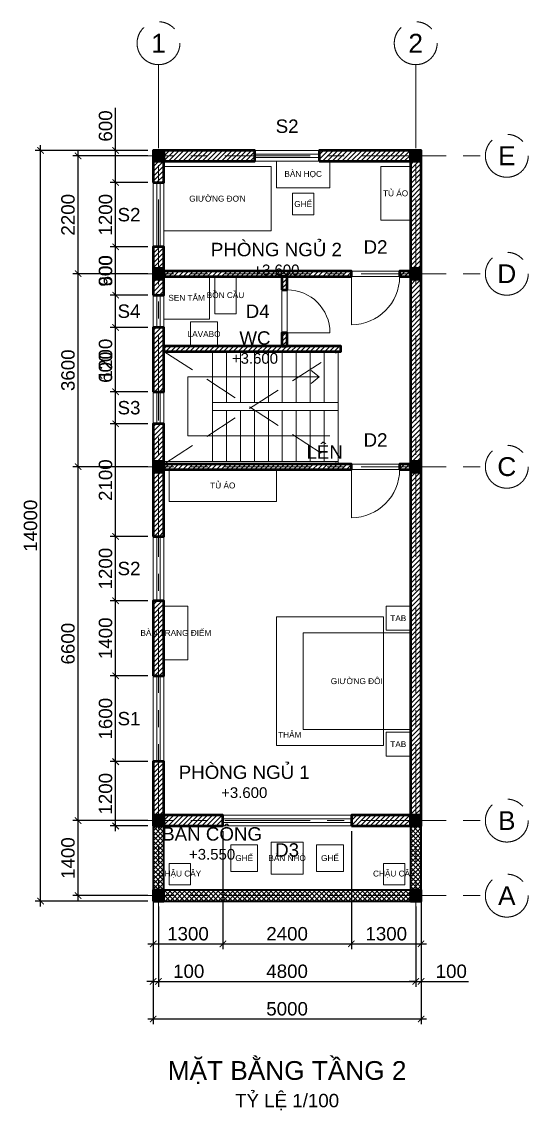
# Model space of a CAD drawing. Header units: millimetres. Extents: x -5052 to 70811, y -30100 to 16400.
# Drawn here: x 8548 to 18000, y -3903 to 16400 of the extents above; entities that cross this region are included whole.
import ezdxf

# ---------------------------------------------------------------- set-up
doc = ezdxf.new("R2010")
doc.units = ezdxf.units.MM
doc.header["$LTSCALE"] = 50
doc.linetypes.add('CENTER', pattern=[50.8, 31.75, -6.35, 6.35, -6.35])
doc.linetypes.add('DASHED', pattern=[19.05, 12.7, -6.35])
for name, color, linetype, lineweight in [('CAU-THANG', 2, 'Continuous', 18), ('CHU', 7, 'Continuous', 18), ('COT', 7, 'Continuous', 50), ('CUA', 4, 'Continuous', 18), ('HATCH', 8, 'Continuous', 13), ('KICH-THUOC', 3, 'Continuous', 13), ('KY-HIEU-CUA', 4, 'Continuous', 18), ('LAN-CAN', 30, 'Continuous', 35), ('NOI-THAT', 8, 'Continuous', 13), ('NOI-THAT-TEN', 8, 'Continuous', 9), ('SAN', 8, 'Continuous', 13), ('SAN-LO', 8, 'DASHED', 13), ('TRUC', 1, 'CENTER', 13), ('TUONG', 7, 'Continuous', 50)]:
    doc.layers.add(name, color=color, linetype=linetype, lineweight=lineweight)
doc.styles.add('ARIAL', font='arial.ttf')
doc.styles.get("Standard").update_dxf_attribs({"font": 'arial.ttf'})
doc.dimstyles.new('ISO-25', dxfattribs={"dimtxt": 2.5, "dimasz": 2.5, "dimexe": 1.25, "dimexo": 0.625, "dimtad": 1, "dimtxsty": 'Standard', "dimcen": 2.5, "dimadec": 0, "dimazin": 0, "dimtfac": 1, "dimtmove": 0, "dimatfit": 3, "dimfxl": 1, "dimarcsym": 0})

# ---------------------------------------------------------------- blocks, each defined once
blk = doc.blocks.new('_ArchTick')
at = {"color": 0, "linetype": 'ByBlock', "const_width": 0.15}
blk.add_lwpolyline([(-0.5, -0.5), (0.5, 0.5)], dxfattribs=at)
blk = doc.blocks.new('*D421')
at = {"layer": 'Defpoints', "color": 0, "transparency": 16777216}
for p in [(10300, 2600), (11000, 2600), (11000, 1400)]:
    blk.add_point(p, dxfattribs=at)
at = {"layer": 'KICH-THUOC', "color": 0, "lineweight": -2, "transparency": 16777216}
for p, q in [((10300, 1300), (10300, 2700)), ((10900, 2600), (10200, 2600)), ((10900, 1400), (10200, 1400))]:
    blk.add_line(p, q, dxfattribs=at)
at = {"layer": 'KICH-THUOC', "color": 0, "lineweight": -2, "transparency": 16777216, "xscale": 120, "yscale": 120, "zscale": 120}
for p, rotation in [((10300, 2600), 90), ((10300, 1400), 270)]:
    blk.add_blockref('_ArchTick', p, dxfattribs=dict(at, rotation=rotation))
at = {"layer": 'KICH-THUOC', "color": 0, "transparency": 16777216, "insert": (10112, 2000), "char_height": 250, "attachment_point": 5, "rotation": 90, "style": 'ARIAL'}
blk.add_mtext('1200', dxfattribs=at)
blk = doc.blocks.new('*D422')
at = {"layer": 'Defpoints', "color": 0, "transparency": 16777216}
for p in [(10300, 4200), (11000, 4200), (11000, 2600)]:
    blk.add_point(p, dxfattribs=at)
at = {"layer": 'KICH-THUOC', "color": 0, "lineweight": -2, "transparency": 16777216}
for p, q in [((10300, 2500), (10300, 4300)), ((10900, 4200), (10200, 4200)), ((10900, 2600), (10200, 2600))]:
    blk.add_line(p, q, dxfattribs=at)
at = {"layer": 'KICH-THUOC', "color": 0, "lineweight": -2, "transparency": 16777216, "xscale": 120, "yscale": 120, "zscale": 120}
for p, rotation in [((10300, 4200), 90), ((10300, 2600), 270)]:
    blk.add_blockref('_ArchTick', p, dxfattribs=dict(at, rotation=rotation))
at = {"layer": 'KICH-THUOC', "color": 0, "transparency": 16777216, "insert": (10112, 3400), "char_height": 250, "attachment_point": 5, "rotation": 90, "style": 'ARIAL'}
blk.add_mtext('1600', dxfattribs=at)
blk = doc.blocks.new('*D423')
at = {"layer": 'Defpoints', "color": 0, "transparency": 16777216}
for p in [(10300, 5600), (11000, 5600), (11000, 4200)]:
    blk.add_point(p, dxfattribs=at)
at = {"layer": 'KICH-THUOC', "color": 0, "lineweight": -2, "transparency": 16777216}
for p, q in [((10300, 4100), (10300, 5700)), ((10900, 5600), (10200, 5600)), ((10900, 4200), (10200, 4200))]:
    blk.add_line(p, q, dxfattribs=at)
at = {"layer": 'KICH-THUOC', "color": 0, "lineweight": -2, "transparency": 16777216, "xscale": 120, "yscale": 120, "zscale": 120}
for p, rotation in [((10300, 5600), 90), ((10300, 4200), 270)]:
    blk.add_blockref('_ArchTick', p, dxfattribs=dict(at, rotation=rotation))
at = {"layer": 'KICH-THUOC', "color": 0, "transparency": 16777216, "insert": (10112, 4900), "char_height": 250, "attachment_point": 5, "rotation": 90, "style": 'ARIAL'}
blk.add_mtext('1400', dxfattribs=at)
blk = doc.blocks.new('*D424')
at = {"layer": 'Defpoints', "color": 0, "transparency": 16777216}
for p in [(10300, 6800), (11000, 6800), (11000, 5600)]:
    blk.add_point(p, dxfattribs=at)
at = {"layer": 'KICH-THUOC', "color": 0, "lineweight": -2, "transparency": 16777216}
for p, q in [((10900, 6800), (10200, 6800)), ((10300, 5500), (10300, 6900)), ((10900, 5600), (10200, 5600))]:
    blk.add_line(p, q, dxfattribs=at)
at = {"layer": 'KICH-THUOC', "color": 0, "lineweight": -2, "transparency": 16777216, "xscale": 120, "yscale": 120, "zscale": 120}
for p, rotation in [((10300, 6800), 90), ((10300, 5600), 270)]:
    blk.add_blockref('_ArchTick', p, dxfattribs=dict(at, rotation=rotation))
at = {"layer": 'KICH-THUOC', "color": 0, "transparency": 16777216, "insert": (10112, 6200), "char_height": 250, "attachment_point": 5, "rotation": 90, "style": 'ARIAL'}
blk.add_mtext('1200', dxfattribs=at)
blk = doc.blocks.new('*D425')
at = {"layer": 'Defpoints', "color": 0, "transparency": 16777216}
for p in [(10300, 8900), (11000, 8900), (11000, 6800)]:
    blk.add_point(p, dxfattribs=at)
at = {"layer": 'KICH-THUOC', "color": 0, "lineweight": -2, "transparency": 16777216}
for p, q in [((10300, 6700), (10300, 9000)), ((10900, 8900), (10200, 8900)), ((10900, 6800), (10200, 6800))]:
    blk.add_line(p, q, dxfattribs=at)
at = {"layer": 'KICH-THUOC', "color": 0, "lineweight": -2, "transparency": 16777216, "xscale": 120, "yscale": 120, "zscale": 120}
for p, rotation in [((10300, 8900), 90), ((10300, 6800), 270)]:
    blk.add_blockref('_ArchTick', p, dxfattribs=dict(at, rotation=rotation))
at = {"layer": 'KICH-THUOC', "color": 0, "transparency": 16777216, "insert": (10112, 7850), "char_height": 250, "attachment_point": 5, "rotation": 90, "style": 'ARIAL'}
blk.add_mtext('2100', dxfattribs=at)
blk = doc.blocks.new('*D426')
at = {"layer": 'Defpoints', "color": 0, "transparency": 16777216}
for p in [(10300, 9500), (11000, 9500), (11000, 8900)]:
    blk.add_point(p, dxfattribs=at)
at = {"layer": 'KICH-THUOC', "color": 0, "lineweight": -2, "transparency": 16777216}
for p, q in [((10300, 9500), (10300, 10293)), ((10900, 9500), (10200, 9500)), ((10300, 8800), (10300, 9500)), ((10900, 8900), (10200, 8900))]:
    blk.add_line(p, q, dxfattribs=at)
at = {"layer": 'KICH-THUOC', "color": 0, "lineweight": -2, "transparency": 16777216, "xscale": 120, "yscale": 120, "zscale": 120}
for p, rotation in [((10300, 9500), 90), ((10300, 8900), 270)]:
    blk.add_blockref('_ArchTick', p, dxfattribs=dict(at, rotation=rotation))
at = {"layer": 'KICH-THUOC', "color": 0, "transparency": 16777216, "insert": (10112, 9956), "char_height": 250, "attachment_point": 5, "rotation": 90, "style": 'ARIAL'}
blk.add_mtext('600', dxfattribs=at)
blk = doc.blocks.new('*D427')
at = {"layer": 'Defpoints', "color": 0, "transparency": 16777216}
for p in [(10300, 10700), (11000, 10700), (11000, 9500)]:
    blk.add_point(p, dxfattribs=at)
at = {"layer": 'KICH-THUOC', "color": 0, "lineweight": -2, "transparency": 16777216}
for p, q in [((10300, 9400), (10300, 10800)), ((10900, 10700), (10200, 10700)), ((10900, 9500), (10200, 9500))]:
    blk.add_line(p, q, dxfattribs=at)
at = {"layer": 'KICH-THUOC', "color": 0, "lineweight": -2, "transparency": 16777216, "xscale": 120, "yscale": 120, "zscale": 120}
for p, rotation in [((10300, 10700), 90), ((10300, 9500), 270)]:
    blk.add_blockref('_ArchTick', p, dxfattribs=dict(at, rotation=rotation))
at = {"layer": 'KICH-THUOC', "color": 0, "transparency": 16777216, "insert": (10112, 10100), "char_height": 250, "attachment_point": 5, "rotation": 90, "style": 'ARIAL'}
blk.add_mtext('1200', dxfattribs=at)
blk = doc.blocks.new('*D428')
at = {"layer": 'Defpoints', "color": 0, "transparency": 16777216}
for p in [(10300, 11300), (11000, 11300), (11000, 10700)]:
    blk.add_point(p, dxfattribs=at)
at = {"layer": 'KICH-THUOC', "color": 0, "lineweight": -2, "transparency": 16777216}
for p, q in [((10300, 11300), (10300, 12093)), ((10900, 11300), (10200, 11300)), ((10300, 10600), (10300, 11300)), ((10900, 10700), (10200, 10700))]:
    blk.add_line(p, q, dxfattribs=at)
at = {"layer": 'KICH-THUOC', "color": 0, "lineweight": -2, "transparency": 16777216, "xscale": 120, "yscale": 120, "zscale": 120}
for p, rotation in [((10300, 11300), 90), ((10300, 10700), 270)]:
    blk.add_blockref('_ArchTick', p, dxfattribs=dict(at, rotation=rotation))
at = {"layer": 'KICH-THUOC', "color": 0, "transparency": 16777216, "insert": (10112, 11756), "char_height": 250, "attachment_point": 5, "rotation": 90, "style": 'ARIAL'}
blk.add_mtext('600', dxfattribs=at)
blk = doc.blocks.new('*D429')
at = {"layer": 'Defpoints', "color": 0, "transparency": 16777216}
for p in [(10300, 12200), (11000, 12200), (11000, 11300)]:
    blk.add_point(p, dxfattribs=at)
at = {"layer": 'KICH-THUOC', "color": 0, "lineweight": -2, "transparency": 16777216}
for p, q in [((10900, 12200), (10200, 12200)), ((10300, 11200), (10300, 12300)), ((10900, 11300), (10200, 11300))]:
    blk.add_line(p, q, dxfattribs=at)
at = {"layer": 'KICH-THUOC', "color": 0, "lineweight": -2, "transparency": 16777216, "xscale": 120, "yscale": 120, "zscale": 120}
for p, rotation in [((10300, 12200), 90), ((10300, 11300), 270)]:
    blk.add_blockref('_ArchTick', p, dxfattribs=dict(at, rotation=rotation))
at = {"layer": 'KICH-THUOC', "color": 0, "transparency": 16777216, "insert": (10112, 11750), "char_height": 250, "attachment_point": 5, "rotation": 90, "style": 'ARIAL'}
blk.add_mtext('900', dxfattribs=at)
blk = doc.blocks.new('*D430')
at = {"layer": 'Defpoints', "color": 0, "transparency": 16777216}
for p in [(10300, 13400), (11000, 13400), (11000, 12200)]:
    blk.add_point(p, dxfattribs=at)
at = {"layer": 'KICH-THUOC', "color": 0, "lineweight": -2, "transparency": 16777216}
for p, q in [((10900, 13400), (10200, 13400)), ((10300, 12100), (10300, 13500)), ((10900, 12200), (10200, 12200))]:
    blk.add_line(p, q, dxfattribs=at)
at = {"layer": 'KICH-THUOC', "color": 0, "lineweight": -2, "transparency": 16777216, "xscale": 120, "yscale": 120, "zscale": 120}
for p, rotation in [((10300, 13400), 90), ((10300, 12200), 270)]:
    blk.add_blockref('_ArchTick', p, dxfattribs=dict(at, rotation=rotation))
at = {"layer": 'KICH-THUOC', "color": 0, "transparency": 16777216, "insert": (10112, 12800), "char_height": 250, "attachment_point": 5, "rotation": 90, "style": 'ARIAL'}
blk.add_mtext('1200', dxfattribs=at)
blk = doc.blocks.new('*D431')
at = {"layer": 'Defpoints', "color": 0, "transparency": 16777216}
for p in [(10300, 14000), (11000, 14000), (11000, 13400)]:
    blk.add_point(p, dxfattribs=at)
at = {"layer": 'KICH-THUOC', "color": 0, "lineweight": -2, "transparency": 16777216}
for p, q in [((10300, 14000), (10300, 14793)), ((10900, 14000), (10200, 14000)), ((10300, 13300), (10300, 14000)), ((10900, 13400), (10200, 13400))]:
    blk.add_line(p, q, dxfattribs=at)
at = {"layer": 'KICH-THUOC', "color": 0, "lineweight": -2, "transparency": 16777216, "xscale": 120, "yscale": 120, "zscale": 120}
for p, rotation in [((10300, 14000), 90), ((10300, 13400), 270)]:
    blk.add_blockref('_ArchTick', p, dxfattribs=dict(at, rotation=rotation))
at = {"layer": 'KICH-THUOC', "color": 0, "transparency": 16777216, "insert": (10112, 14456), "char_height": 250, "attachment_point": 5, "rotation": 90, "style": 'ARIAL'}
blk.add_mtext('600', dxfattribs=at)
blk = doc.blocks.new('*D432')
at = {"layer": 'Defpoints', "color": 0, "transparency": 16777216}
for p in [(9600, 1500), (11000, 1500), (11000, 100)]:
    blk.add_point(p, dxfattribs=at)
at = {"layer": 'KICH-THUOC', "color": 0, "lineweight": -2, "transparency": 16777216}
for p, q in [((10900, 1500), (9500, 1500)), ((9600, 0), (9600, 1600)), ((10900, 100), (9500, 100))]:
    blk.add_line(p, q, dxfattribs=at)
at = {"layer": 'KICH-THUOC', "color": 0, "lineweight": -2, "transparency": 16777216, "xscale": 120, "yscale": 120, "zscale": 120}
for p, rotation in [((9600, 1500), 90), ((9600, 100), 270)]:
    blk.add_blockref('_ArchTick', p, dxfattribs=dict(at, rotation=rotation))
at = {"layer": 'KICH-THUOC', "color": 0, "transparency": 16777216, "insert": (9412, 800), "char_height": 250, "attachment_point": 5, "rotation": 90, "style": 'ARIAL'}
blk.add_mtext('1400', dxfattribs=at)
blk = doc.blocks.new('*D433')
at = {"layer": 'Defpoints', "color": 0, "transparency": 16777216}
for p in [(9600, 8100), (11000, 8100), (11000, 1500)]:
    blk.add_point(p, dxfattribs=at)
at = {"layer": 'KICH-THUOC', "color": 0, "lineweight": -2, "transparency": 16777216}
for p, q in [((9600, 1400), (9600, 8200)), ((10900, 8100), (9500, 8100)), ((10900, 1500), (9500, 1500))]:
    blk.add_line(p, q, dxfattribs=at)
at = {"layer": 'KICH-THUOC', "color": 0, "lineweight": -2, "transparency": 16777216, "xscale": 120, "yscale": 120, "zscale": 120}
for p, rotation in [((9600, 8100), 90), ((9600, 1500), 270)]:
    blk.add_blockref('_ArchTick', p, dxfattribs=dict(at, rotation=rotation))
at = {"layer": 'KICH-THUOC', "color": 0, "transparency": 16777216, "insert": (9412, 4800), "char_height": 250, "attachment_point": 5, "rotation": 90, "style": 'ARIAL'}
blk.add_mtext('6600', dxfattribs=at)
blk = doc.blocks.new('*D434')
at = {"layer": 'Defpoints', "color": 0, "transparency": 16777216}
for p in [(9600, 11700), (11000, 11700), (11000, 8100)]:
    blk.add_point(p, dxfattribs=at)
at = {"layer": 'KICH-THUOC', "color": 0, "lineweight": -2, "transparency": 16777216}
for p, q in [((9600, 8000), (9600, 11800)), ((10900, 11700), (9500, 11700)), ((10900, 8100), (9500, 8100))]:
    blk.add_line(p, q, dxfattribs=at)
at = {"layer": 'KICH-THUOC', "color": 0, "lineweight": -2, "transparency": 16777216, "xscale": 120, "yscale": 120, "zscale": 120}
for p, rotation in [((9600, 11700), 90), ((9600, 8100), 270)]:
    blk.add_blockref('_ArchTick', p, dxfattribs=dict(at, rotation=rotation))
at = {"layer": 'KICH-THUOC', "color": 0, "transparency": 16777216, "insert": (9412, 9900), "char_height": 250, "attachment_point": 5, "rotation": 90, "style": 'ARIAL'}
blk.add_mtext('3600', dxfattribs=at)
blk = doc.blocks.new('*D435')
at = {"layer": 'Defpoints', "color": 0, "transparency": 16777216}
for p in [(9600, 13900), (11000, 13900), (11000, 11700)]:
    blk.add_point(p, dxfattribs=at)
at = {"layer": 'KICH-THUOC', "color": 0, "lineweight": -2, "transparency": 16777216}
for p, q in [((10900, 13900), (9500, 13900)), ((9600, 11600), (9600, 14000)), ((10900, 11700), (9500, 11700))]:
    blk.add_line(p, q, dxfattribs=at)
at = {"layer": 'KICH-THUOC', "color": 0, "lineweight": -2, "transparency": 16777216, "xscale": 120, "yscale": 120, "zscale": 120}
for p, rotation in [((9600, 13900), 90), ((9600, 11700), 270)]:
    blk.add_blockref('_ArchTick', p, dxfattribs=dict(at, rotation=rotation))
at = {"layer": 'KICH-THUOC', "color": 0, "transparency": 16777216, "insert": (9412, 12800), "char_height": 250, "attachment_point": 5, "rotation": 90, "style": 'ARIAL'}
blk.add_mtext('2200', dxfattribs=at)
blk = doc.blocks.new('*D436')
at = {"layer": 'Defpoints', "color": 0, "transparency": 16777216}
for p in [(8900, 14000), (11000, 14000), (11000, 0)]:
    blk.add_point(p, dxfattribs=at)
at = {"layer": 'KICH-THUOC', "color": 0, "lineweight": -2, "transparency": 16777216}
for p, q in [((8900, -100), (8900, 14100)), ((10900, 14000), (8800, 14000)), ((10900, 0), (8800, 0))]:
    blk.add_line(p, q, dxfattribs=at)
at = {"layer": 'KICH-THUOC', "color": 0, "lineweight": -2, "transparency": 16777216, "xscale": 120, "yscale": 120, "zscale": 120}
for p, rotation in [((8900, 14000), 90), ((8900, 0), 270)]:
    blk.add_blockref('_ArchTick', p, dxfattribs=dict(at, rotation=rotation))
at = {"layer": 'KICH-THUOC', "color": 0, "transparency": 16777216, "insert": (8712, 7000), "char_height": 250, "attachment_point": 5, "rotation": 90, "style": 'ARIAL'}
blk.add_mtext('14000', dxfattribs=at)
blk = doc.blocks.new('*D437')
at = {"layer": 'Defpoints', "color": 0, "transparency": 16777216}
for p in [(11000, 1400), (12300, 1400), (12300, -800)]:
    blk.add_point(p, dxfattribs=at)
at = {"layer": 'KICH-THUOC', "color": 0, "lineweight": -2, "transparency": 16777216}
for p, q in [((11000, 1300), (11000, -900)), ((12300, 1300), (12300, -900)), ((10900, -800), (12400, -800))]:
    blk.add_line(p, q, dxfattribs=at)
at = {"layer": 'KICH-THUOC', "color": 0, "lineweight": -2, "transparency": 16777216, "xscale": 120, "yscale": 120, "zscale": 120, "rotation": 180}
blk.add_blockref('_ArchTick', (11000, -800), dxfattribs=at)
at = {"layer": 'KICH-THUOC', "color": 0, "lineweight": -2, "transparency": 16777216, "xscale": 120, "yscale": 120, "zscale": 120}
blk.add_blockref('_ArchTick', (12300, -800), dxfattribs=at)
at = {"layer": 'KICH-THUOC', "color": 0, "transparency": 16777216, "insert": (11650, -612), "char_height": 250, "attachment_point": 5, "style": 'ARIAL'}
blk.add_mtext('1300', dxfattribs=at)
blk = doc.blocks.new('*D438')
at = {"layer": 'Defpoints', "color": 0, "transparency": 16777216}
for p in [(12300, 1400), (14700, 1400), (14700, -800)]:
    blk.add_point(p, dxfattribs=at)
at = {"layer": 'KICH-THUOC', "color": 0, "lineweight": -2, "transparency": 16777216}
for p, q in [((12300, 1300), (12300, -900)), ((14700, 1300), (14700, -900)), ((12200, -800), (14800, -800))]:
    blk.add_line(p, q, dxfattribs=at)
at = {"layer": 'KICH-THUOC', "color": 0, "lineweight": -2, "transparency": 16777216, "xscale": 120, "yscale": 120, "zscale": 120, "rotation": 180}
blk.add_blockref('_ArchTick', (12300, -800), dxfattribs=at)
at = {"layer": 'KICH-THUOC', "color": 0, "lineweight": -2, "transparency": 16777216, "xscale": 120, "yscale": 120, "zscale": 120}
blk.add_blockref('_ArchTick', (14700, -800), dxfattribs=at)
at = {"layer": 'KICH-THUOC', "color": 0, "transparency": 16777216, "insert": (13500, -612), "char_height": 250, "attachment_point": 5, "style": 'ARIAL'}
blk.add_mtext('2400', dxfattribs=at)
blk = doc.blocks.new('*D439')
at = {"layer": 'Defpoints', "color": 0, "transparency": 16777216}
for p in [(14700, 1400), (16000, 1400), (16000, -800)]:
    blk.add_point(p, dxfattribs=at)
at = {"layer": 'KICH-THUOC', "color": 0, "lineweight": -2, "transparency": 16777216}
for p, q in [((14700, 1300), (14700, -900)), ((16000, 1300), (16000, -900)), ((14600, -800), (16100, -800))]:
    blk.add_line(p, q, dxfattribs=at)
at = {"layer": 'KICH-THUOC', "color": 0, "lineweight": -2, "transparency": 16777216, "xscale": 120, "yscale": 120, "zscale": 120, "rotation": 180}
blk.add_blockref('_ArchTick', (14700, -800), dxfattribs=at)
at = {"layer": 'KICH-THUOC', "color": 0, "lineweight": -2, "transparency": 16777216, "xscale": 120, "yscale": 120, "zscale": 120}
blk.add_blockref('_ArchTick', (16000, -800), dxfattribs=at)
at = {"layer": 'KICH-THUOC', "color": 0, "transparency": 16777216, "insert": (15350, -612), "char_height": 250, "attachment_point": 5, "style": 'ARIAL'}
blk.add_mtext('1300', dxfattribs=at)
blk = doc.blocks.new('*D440')
at = {"layer": 'Defpoints', "color": 0, "transparency": 16777216}
for p in [(11000, 0), (11100, 0), (11100, -1500)]:
    blk.add_point(p, dxfattribs=at)
at = {"layer": 'KICH-THUOC', "color": 0, "lineweight": -2, "transparency": 16777216}
for p, q in [((11000, -100), (11000, -1600)), ((11100, -100), (11100, -1600)), ((11000, -1500), (10880, -1500)), ((11000, -1500), (11100, -1500)), ((11100, -1500), (11988, -1500))]:
    blk.add_line(p, q, dxfattribs=at)
at = {"layer": 'KICH-THUOC', "color": 0, "lineweight": -2, "transparency": 16777216, "xscale": 120, "yscale": 120, "zscale": 120}
blk.add_blockref('_ArchTick', (11000, -1500), dxfattribs=at)
at = {"layer": 'KICH-THUOC', "color": 0, "lineweight": -2, "transparency": 16777216, "xscale": 120, "yscale": 120, "zscale": 120, "rotation": 180}
blk.add_blockref('_ArchTick', (11100, -1500), dxfattribs=at)
at = {"layer": 'KICH-THUOC', "color": 0, "transparency": 16777216, "insert": (11664, -1312), "char_height": 250, "attachment_point": 5, "style": 'ARIAL'}
blk.add_mtext('100', dxfattribs=at)
blk = doc.blocks.new('*D441')
at = {"layer": 'Defpoints', "color": 0, "transparency": 16777216}
for p in [(11100, 0), (15900, 0), (15900, -1500)]:
    blk.add_point(p, dxfattribs=at)
at = {"layer": 'KICH-THUOC', "color": 0, "lineweight": -2, "transparency": 16777216}
for p, q in [((11100, -100), (11100, -1600)), ((15900, -100), (15900, -1600)), ((11000, -1500), (16000, -1500))]:
    blk.add_line(p, q, dxfattribs=at)
at = {"layer": 'KICH-THUOC', "color": 0, "lineweight": -2, "transparency": 16777216, "xscale": 120, "yscale": 120, "zscale": 120, "rotation": 180}
blk.add_blockref('_ArchTick', (11100, -1500), dxfattribs=at)
at = {"layer": 'KICH-THUOC', "color": 0, "lineweight": -2, "transparency": 16777216, "xscale": 120, "yscale": 120, "zscale": 120}
blk.add_blockref('_ArchTick', (15900, -1500), dxfattribs=at)
at = {"layer": 'KICH-THUOC', "color": 0, "transparency": 16777216, "insert": (13500, -1312), "char_height": 250, "attachment_point": 5, "style": 'ARIAL'}
blk.add_mtext('4800', dxfattribs=at)
blk = doc.blocks.new('*D442')
at = {"layer": 'Defpoints', "color": 0, "transparency": 16777216}
for p in [(15900, 0), (16000, 0), (16000, -1500)]:
    blk.add_point(p, dxfattribs=at)
at = {"layer": 'KICH-THUOC', "color": 0, "lineweight": -2, "transparency": 16777216}
for p, q in [((15900, -100), (15900, -1600)), ((16000, -100), (16000, -1600)), ((15900, -1500), (15780, -1500)), ((15900, -1500), (16000, -1500)), ((16000, -1500), (16888, -1500))]:
    blk.add_line(p, q, dxfattribs=at)
at = {"layer": 'KICH-THUOC', "color": 0, "lineweight": -2, "transparency": 16777216, "xscale": 120, "yscale": 120, "zscale": 120}
blk.add_blockref('_ArchTick', (15900, -1500), dxfattribs=at)
at = {"layer": 'KICH-THUOC', "color": 0, "lineweight": -2, "transparency": 16777216, "xscale": 120, "yscale": 120, "zscale": 120, "rotation": 180}
blk.add_blockref('_ArchTick', (16000, -1500), dxfattribs=at)
at = {"layer": 'KICH-THUOC', "color": 0, "transparency": 16777216, "insert": (16564, -1312), "char_height": 250, "attachment_point": 5, "style": 'ARIAL'}
blk.add_mtext('100', dxfattribs=at)
blk = doc.blocks.new('*D443')
at = {"layer": 'Defpoints', "color": 0, "transparency": 16777216}
for p in [(11000, 0), (16000, 0), (16000, -2200)]:
    blk.add_point(p, dxfattribs=at)
at = {"layer": 'KICH-THUOC', "color": 0, "lineweight": -2, "transparency": 16777216}
for p, q in [((11000, -100), (11000, -2300)), ((16000, -100), (16000, -2300)), ((10900, -2200), (16100, -2200))]:
    blk.add_line(p, q, dxfattribs=at)
at = {"layer": 'KICH-THUOC', "color": 0, "lineweight": -2, "transparency": 16777216, "xscale": 120, "yscale": 120, "zscale": 120, "rotation": 180}
blk.add_blockref('_ArchTick', (11000, -2200), dxfattribs=at)
at = {"layer": 'KICH-THUOC', "color": 0, "lineweight": -2, "transparency": 16777216, "xscale": 120, "yscale": 120, "zscale": 120}
blk.add_blockref('_ArchTick', (16000, -2200), dxfattribs=at)
at = {"layer": 'KICH-THUOC', "color": 0, "transparency": 16777216, "insert": (13500, -2012), "char_height": 250, "attachment_point": 5, "style": 'ARIAL'}
blk.add_mtext('5000', dxfattribs=at)

msp = doc.modelspace()

# ---------------------------------------------------------------- hatches: boundary and pattern name
at = {"layer": 'COT'}
for points in [[(11000, 13800), (11200, 13800), (11200, 14000), (11000, 14000)], [(15800, 13800), (16000, 13800), (16000, 14000), (15800, 14000)], [(11000, 11600), (11200, 11600), (11200, 11800), (11000, 11800)], [(15800, 11600), (16000, 11600), (16000, 11800), (15800, 11800)], [(11000, 8000), (11200, 8000), (11200, 8200), (11000, 8200)], [(15800, 8000), (16000, 8000), (16000, 8200), (15800, 8200)], [(11000, 1400), (11200, 1400), (11200, 1600), (11000, 1600)], [(15800, 1400), (16000, 1400), (16000, 1600), (15800, 1600)], [(11000, 0), (11200, 0), (11200, 200), (11000, 200)], [(15800, 0), (16000, 0), (16000, 200), (15800, 200)]]:
    msp.add_hatch(color=256, dxfattribs=at).paths.add_polyline_path(points)
at = {"layer": 'HATCH'}
h = msp.add_hatch(dxfattribs=at)
h.set_pattern_fill('ANSI31', color=256, scale=20, style=0)
h.paths.add_polyline_path([(11200, 13800), (12900, 13800), (12900, 14000), (11200, 14000)])
h = msp.add_hatch(dxfattribs=at)
h.set_pattern_fill('ANSI31', color=256, scale=20, style=0)
h.paths.add_polyline_path([(14100, 13800), (15800, 13800), (15800, 14000), (14100, 14000)])
h = msp.add_hatch(dxfattribs=at)
h.set_pattern_fill('ANSI31', color=256, scale=20, style=0)
h.paths.add_polyline_path([(11000, 13400), (11200, 13400), (11200, 13800), (11000, 13800)])
h = msp.add_hatch(dxfattribs=at)
h.set_pattern_fill('ANSI31', color=256, scale=20, style=0)
h.paths.add_polyline_path([(15800, 11800), (16000, 11800), (16000, 13800), (15800, 13800)])
h = msp.add_hatch(dxfattribs=at)
h.set_pattern_fill('ANSI31', color=256, scale=20, style=0)
h.paths.add_polyline_path([(11000, 11800), (11200, 11800), (11200, 12200), (11000, 12200)])
h = msp.add_hatch(dxfattribs=at)
h.set_pattern_fill('ANSI31', color=256, scale=20, style=0)
h.paths.add_polyline_path([(11000, 11300), (11200, 11300), (11200, 11600), (11000, 11600)])
h = msp.add_hatch(dxfattribs=at)
h.set_pattern_fill('ANSI31', color=256, scale=20, style=0)
h.paths.add_polyline_path([(11200, 11650), (14700, 11650), (14700, 11750), (11200, 11750)])
h = msp.add_hatch(dxfattribs=at)
h.set_pattern_fill('ANSI31', color=256, scale=20, style=0)
h.paths.add_polyline_path([(13400, 11400), (13500, 11400), (13500, 11650), (13400, 11650)])
h = msp.add_hatch(dxfattribs=at)
h.set_pattern_fill('ANSI31', color=256, scale=20, style=0)
h.paths.add_polyline_path([(15600, 11650), (15800, 11650), (15800, 11750), (15600, 11750)])
h = msp.add_hatch(dxfattribs=at)
h.set_pattern_fill('ANSI31', color=256, scale=20, style=0)
h.paths.add_polyline_path([(15800, 8200), (16000, 8200), (16000, 11600), (15800, 11600)])
h = msp.add_hatch(dxfattribs=at)
h.set_pattern_fill('ANSI31', color=256, scale=20, style=0)
h.paths.add_polyline_path([(11000, 9500), (11200, 9500), (11200, 10700), (11000, 10700)])
h = msp.add_hatch(dxfattribs=at)
h.set_pattern_fill('ANSI31', color=256, scale=20, style=0)
h.paths.add_polyline_path([(13400, 10350), (13500, 10350), (13500, 10600), (13400, 10600)])
h = msp.add_hatch(dxfattribs=at)
h.set_pattern_fill('ANSI31', color=256, scale=20, style=0)
h.paths.add_polyline_path([(11200, 10250), (14500, 10250), (14500, 10350), (11200, 10350)])
h = msp.add_hatch(dxfattribs=at)
h.set_pattern_fill('ANSI31', color=256, scale=20, style=0)
h.paths.add_polyline_path([(11000, 8200), (11200, 8200), (11200, 8900), (11000, 8900)])
h = msp.add_hatch(dxfattribs=at)
h.set_pattern_fill('ANSI31', color=256, scale=20, style=0)
h.paths.add_polyline_path([(11200, 8050), (14700, 8050), (14700, 8150), (11200, 8150)])
h = msp.add_hatch(dxfattribs=at)
h.set_pattern_fill('ANSI31', color=256, scale=20, style=0)
h.paths.add_polyline_path([(15600, 8050), (15800, 8050), (15800, 8150), (15600, 8150)])
h = msp.add_hatch(dxfattribs=at)
h.set_pattern_fill('ANSI31', color=256, scale=20, style=0)
h.paths.add_polyline_path([(11000, 6800), (11200, 6800), (11200, 8000), (11000, 8000)])
h = msp.add_hatch(dxfattribs=at)
h.set_pattern_fill('ANSI31', color=256, scale=20, style=0)
h.paths.add_polyline_path([(15800, 1600), (16000, 1600), (16000, 8000), (15800, 8000)])
h = msp.add_hatch(dxfattribs=at)
h.set_pattern_fill('ANSI31', color=256, scale=20, style=0)
h.paths.add_polyline_path([(11000, 4200), (11200, 4200), (11200, 5600), (11000, 5600)])
h = msp.add_hatch(dxfattribs=at)
h.set_pattern_fill('ANSI31', color=256, scale=20, style=0)
h.paths.add_polyline_path([(11000, 1600), (11200, 1600), (11200, 2600), (11000, 2600)])
h = msp.add_hatch(dxfattribs=at)
h.set_pattern_fill('ANSI31', color=256, scale=20, style=0)
h.paths.add_polyline_path([(11200, 1400), (12300, 1400), (12300, 1600), (11200, 1600)])
h = msp.add_hatch(dxfattribs=at)
h.set_pattern_fill('ANSI31', color=256, scale=20, style=0)
h.paths.add_polyline_path([(14700, 1400), (15800, 1400), (15800, 1600), (14700, 1600)])
h = msp.add_hatch(dxfattribs=at)
h.set_pattern_fill('ANSI37', color=256, scale=20, style=0)
h.paths.add_polyline_path([(11000, 200), (11200, 200), (11200, 1400), (11000, 1400)])
h = msp.add_hatch(dxfattribs=at)
h.set_pattern_fill('ANSI37', color=256, scale=20, style=0)
h.paths.add_polyline_path([(15800, 200), (16000, 200), (16000, 1400), (15800, 1400)])
h = msp.add_hatch(dxfattribs=at)
h.set_pattern_fill('ANSI37', color=256, scale=20, style=0)
h.paths.add_polyline_path([(11000, 0), (16000, 0), (16000, 200), (11000, 200)])

# ---------------------------------------------------------------- linework, layer by layer
at = {"layer": 'CAU-THANG'}
for p, q in [((12370, 9300), (12370, 10250)), ((12630, 9300), (12630, 10250)), ((12890, 9300), (12890, 10250)), ((13150, 9300), (13150, 10250)), ((13410, 9300), (13410, 10250)), ((13670, 9300), (13670, 10250)), ((13930, 9300), (13930, 10250)), ((14190, 9300), (14190, 10250)), ((12370, 8200), (12370, 9150)), ((12630, 8200), (12630, 9150)), ((12890, 8200), (12890, 9150)), ((13150, 8200), (13150, 9150)), ((13410, 8200), (13410, 9150)), ((13670, 8200), (13670, 9150)), ((13930, 8200), (13930, 9150)), ((14190, 8200), (14190, 9150))]:
    msp.add_line(p, q, dxfattribs=at)
for points in [[(11200, 8200), (12110, 8200), (12110, 10250), (11200, 10250)], [(12110, 9300), (14450, 9300), (14450, 10250), (12110, 10250)], [(12110, 8200), (14450, 8200), (14450, 9150), (12110, 9150)]]:
    msp.add_lwpolyline(points, close=True, dxfattribs=at)
for points in [[(14300, 8675), (11650, 8675), (11650, 9775), (14100, 9775)], [(13950, 9895), (14100, 9775), (13950, 9655)]]:
    msp.add_lwpolyline(points, dxfattribs=at)
at = {"layer": 'COT'}
for points in [[(11000, 13800), (11200, 13800), (11200, 14000), (11000, 14000)], [(15800, 13800), (16000, 13800), (16000, 14000), (15800, 14000)], [(11000, 11600), (11200, 11600), (11200, 11800), (11000, 11800)], [(15800, 11600), (16000, 11600), (16000, 11800), (15800, 11800)], [(11000, 8000), (11200, 8000), (11200, 8200), (11000, 8200)], [(15800, 8000), (16000, 8000), (16000, 8200), (15800, 8200)], [(11000, 1400), (11200, 1400), (11200, 1600), (11000, 1600)], [(15800, 1400), (16000, 1400), (16000, 1600), (15800, 1600)], [(11000, 0), (11200, 0), (11200, 200), (11000, 200)], [(15800, 0), (16000, 0), (16000, 200), (15800, 200)]]:
    msp.add_lwpolyline(points, close=True, dxfattribs=at)
at = {"layer": 'CUA'}
for p, q in [((12900, 13933.3), (14100, 13933.3)), ((12900, 13866.7), (14100, 13866.7)), ((11066.7, 12200), (11066.7, 13400)), ((11133.3, 12200), (11133.3, 13400)), ((14700, 11650), (14700, 10750)), ((11066.7, 10700), (11066.7, 11300)), ((11133.3, 10700), (11133.3, 11300)), ((13500, 10600), (14300, 10600)), ((11066.7, 8900), (11066.7, 9500)), ((11133.3, 8900), (11133.3, 9500)), ((14700, 8050), (14700, 7150)), ((11066.7, 5600), (11066.7, 6800)), ((11133.3, 5600), (11133.3, 6800)), ((11066.7, 2600), (11066.7, 4200)), ((11133.3, 2600), (11133.3, 4200)), ((12300, 1533.3), (14700, 1533.3)), ((12300, 1466.7), (14700, 1466.7))]:
    msp.add_line(p, q, dxfattribs=at)
for points in [[(12900, 13800), (14100, 13800), (14100, 14000), (12900, 14000)], [(11000, 12200), (11200, 12200), (11200, 13400), (11000, 13400)], [(14700, 11650), (15600, 11650), (15600, 11750), (14700, 11750)], [(13400, 10600), (13500, 10600), (13500, 11400), (13400, 11400)], [(11000, 10700), (11200, 10700), (11200, 11300), (11000, 11300)], [(11000, 8900), (11200, 8900), (11200, 9500), (11000, 9500)], [(14700, 8050), (15600, 8050), (15600, 8150), (14700, 8150)], [(11000, 5600), (11200, 5600), (11200, 6800), (11000, 6800)], [(11000, 2600), (11200, 2600), (11200, 4200), (11000, 4200)], [(12300, 1400), (14700, 1400), (14700, 1600), (12300, 1600)]]:
    msp.add_lwpolyline(points, close=True, dxfattribs=at)
for centre, radius, start, end in [((14700, 11650), 900, 270, 0), ((13500, 10600), 800, 0, 90), ((14700, 8050), 900, 270, 0)]:
    msp.add_arc(centre, radius, start, end, dxfattribs=at)
at = {"layer": 'LAN-CAN'}
for points in [[(11000, 200), (11200, 200), (11200, 1400), (11000, 1400)], [(15800, 200), (16000, 200), (16000, 1400), (15800, 1400)], [(11000, 0), (16000, 0), (16000, 200), (11000, 200)]]:
    msp.add_lwpolyline(points, close=True, dxfattribs=at)
at = {"layer": 'NOI-THAT'}
for points in [[(11200, 12500), (13200, 12500), (13200, 13700), (11200, 13700)], [(13300, 13300), (14300, 13300), (14300, 13800), (13300, 13800)], [(15250, 12700), (15800, 12700), (15800, 13700), (15250, 13700)], [(13600, 12800), (14000, 12800), (14000, 13200), (13600, 13200)], [(11200, 10850), (12050, 10850), (12050, 11650), (11200, 11650)], [(12150, 10950), (12550, 10950), (12550, 11650), (12150, 11650)], [(11700, 10350), (12200, 10350), (12200, 10800), (11700, 10800)], [(11300, 7450), (13300, 7450), (13300, 8050), (11300, 8050)], [(11200, 4500), (11650, 4500), (11650, 5500), (11200, 5500)], [(15350, 5050), (15800, 5050), (15800, 5500), (15350, 5500)], [(13300, 2900), (15300, 2900), (15300, 5300), (13300, 5300)], [(13800, 3200), (15800, 3200), (15800, 5000), (13800, 5000)], [(15350, 2700), (15800, 2700), (15800, 3150), (15350, 3150)], [(12450, 550), (12950, 550), (12950, 1050), (12450, 1050)], [(13200, 500), (13800, 500), (13800, 1100), (13200, 1100)], [(14050, 550), (14550, 550), (14550, 1050), (14050, 1050)], [(11300, 300), (11700, 300), (11700, 700), (11300, 700)], [(15300, 300), (15700, 300), (15700, 700), (15300, 700)]]:
    msp.add_lwpolyline(points, close=True, dxfattribs=at)
at = {"layer": 'SAN'}
msp.add_lwpolyline([(11000, 0), (16000, 0), (16000, 14000), (11000, 14000)], close=True, dxfattribs=at)
at = {"layer": 'SAN-LO'}
for p, q in [((11200, 8150), (14450, 10250)), ((11200, 10250), (14450, 8150))]:
    msp.add_line(p, q, dxfattribs=at)
msp.add_lwpolyline([(11200, 8150), (14450, 8150), (14450, 10250), (11200, 10250)], close=True, dxfattribs=at)
at = {"layer": 'TRUC'}
for p, q in [((11100, -1200), (11100, 15600)), ((15900, -1200), (15900, 15600)), ((9800, 13900), (17200, 13900)), ((9800, 11700), (17200, 11700)), ((9800, 8100), (17200, 8100)), ((9800, 1500), (17200, 1500)), ((9800, 100), (17200, 100))]:
    msp.add_line(p, q, dxfattribs=at)
for centre in [(11100, 16000), (15900, 16000), (17600, 13900), (17600, 11700), (17600, 8100), (17600, 1500), (17600, 100)]:
    msp.add_circle(centre, 400, dxfattribs=at)
at = {"layer": 'TUONG'}
for points in [[(11200, 13800), (12900, 13800), (12900, 14000), (11200, 14000)], [(14100, 13800), (15800, 13800), (15800, 14000), (14100, 14000)], [(11000, 13400), (11200, 13400), (11200, 13800), (11000, 13800)], [(15800, 11800), (16000, 11800), (16000, 13800), (15800, 13800)], [(11000, 11800), (11200, 11800), (11200, 12200), (11000, 12200)], [(11000, 11300), (11200, 11300), (11200, 11600), (11000, 11600)], [(11200, 11650), (14700, 11650), (14700, 11750), (11200, 11750)], [(13400, 11400), (13500, 11400), (13500, 11650), (13400, 11650)], [(15600, 11650), (15800, 11650), (15800, 11750), (15600, 11750)], [(15800, 8200), (16000, 8200), (16000, 11600), (15800, 11600)], [(11000, 9500), (11200, 9500), (11200, 10700), (11000, 10700)], [(13400, 10350), (13500, 10350), (13500, 10600), (13400, 10600)], [(11200, 10250), (14500, 10250), (14500, 10350), (11200, 10350)], [(11000, 8200), (11200, 8200), (11200, 8900), (11000, 8900)], [(11200, 8050), (14700, 8050), (14700, 8150), (11200, 8150)], [(15600, 8050), (15800, 8050), (15800, 8150), (15600, 8150)], [(11000, 6800), (11200, 6800), (11200, 8000), (11000, 8000)], [(15800, 1600), (16000, 1600), (16000, 8000), (15800, 8000)], [(11000, 4200), (11200, 4200), (11200, 5600), (11000, 5600)], [(11000, 1600), (11200, 1600), (11200, 2600), (11000, 2600)], [(11200, 1400), (12300, 1400), (12300, 1600), (11200, 1600)], [(14700, 1400), (15800, 1400), (15800, 1600), (14700, 1600)]]:
    msp.add_lwpolyline(points, close=True, dxfattribs=at)

# ---------------------------------------------------------------- texts
at = {"layer": 'CAU-THANG', "insert": (14200, 8375), "char_height": 250, "attachment_point": 5, "style": 'ARIAL'}
msp.add_mtext('LÊN', dxfattribs=at)
at = {"layer": 'CHU', "attachment_point": 5, "style": 'ARIAL'}
for s, insert, char_height in [('PHÒNG NGỦ 2', (13300, 12150), 250), ('+3.600', (13300, 11770), 200), ('WC', (12900, 10500), 250), ('+3.600', (12900, 10120), 200), ('PHÒNG NGỦ 1', (12700, 2400), 250), ('+3.600', (12700, 2020), 200), ('BAN CÔNG', (12100, 1250), 250), ('+3.550', (12100, 870), 200), ('MẶT BẰNG TẦNG 2', (13500, -3200), 350), ('TỶ LỆ 1/100', (13500, -3750), 250)]:
    msp.add_mtext(s, dxfattribs=dict(at, insert=insert, char_height=char_height))
at = {"layer": 'KY-HIEU-CUA', "char_height": 250, "attachment_point": 5, "style": 'ARIAL'}
for s, insert in [('S2', (13500, 14450)), ('S2', (10550, 12800)), ('D2', (15150, 12200)), ('S4', (10550, 11000)), ('D4', (12950, 11000)), ('S3', (10550, 9200)), ('D2', (15150, 8600)), ('S2', (10550, 6200)), ('S1', (10550, 3400)), ('D3', (13500, 950))]:
    msp.add_mtext(s, dxfattribs=dict(at, insert=insert))
at = {"layer": 'NOI-THAT-TEN', "char_height": 110, "attachment_point": 5, "style": 'ARIAL'}
for s, insert in [('BÀN HỌC', (13800, 13550)), ('TỦ ÁO', (15525, 13200)), ('GIƯỜNG ĐƠN', (12200, 13100)), ('GHẾ', (13800, 13000)), ('BỒN CẦU', (12350, 11300)), ('SEN TẮM', (11625, 11250)), ('LAVABO', (11950, 10575)), ('TỦ ÁO', (12300, 7750)), ('TAB', (15575, 5275)), ('BÀN TRANG ĐIỂM', (11425, 5000)), ('GIƯỜNG ĐÔI', (14800, 4100)), ('THẢM', (13550, 3100)), ('TAB', (15575, 2925)), ('GHẾ', (12700, 800)), ('BÀN NHỎ', (13500, 800)), ('GHẾ', (14300, 800)), ('CHẬU CÂY', (11500, 500)), ('CHẬU CÂY', (15500, 500))]:
    msp.add_mtext(s, dxfattribs=dict(at, insert=insert))
at = {"layer": 'TRUC', "char_height": 350, "attachment_point": 5, "style": 'ARIAL'}
for s, insert in [('1', (11100, 16000)), ('2', (15900, 16000)), ('E', (17600, 13900)), ('D', (17600, 11700)), ('C', (17600, 8100)), ('B', (17600, 1500)), ('A', (17600, 100))]:
    msp.add_mtext(s, dxfattribs=dict(at, insert=insert))

# ---------------------------------------------------------------- dimensions: what is measured, and where the dimension line sits
at = {"layer": 'KICH-THUOC'}
for base, p1, p2, picture, middle in [((10300, 14000), (11000, 13400), (11000, 14000), '*D431', (10112.4, 14456.4)), ((8900, 14000), (11000, 0), (11000, 14000), '*D436', (8712.4, 7000)), ((9600, 13900), (11000, 11700), (11000, 13900), '*D435', (9412.4, 12800)), ((10300, 13400), (11000, 12200), (11000, 13400), '*D430', (10112.4, 12800)), ((10300, 12200), (11000, 11300), (11000, 12200), '*D429', (10112.4, 11750)), ((10300, 11300), (11000, 10700), (11000, 11300), '*D428', (10112.4, 11756.4)), ((9600, 11700), (11000, 8100), (11000, 11700), '*D434', (9412.3, 9900)), ((10300, 10700), (11000, 9500), (11000, 10700), '*D427', (10112.4, 10100)), ((10300, 9500), (11000, 8900), (11000, 9500), '*D426', (10112.4, 9956.4)), ((10300, 8900), (11000, 6800), (11000, 8900), '*D425', (10112.4, 7850)), ((9600, 8100), (11000, 1500), (11000, 8100), '*D433', (9412.4, 4800)), ((10300, 6800), (11000, 5600), (11000, 6800), '*D424', (10112.4, 6200)), ((10300, 5600), (11000, 4200), (11000, 5600), '*D423', (10112.4, 4900)), ((10300, 4200), (11000, 2600), (11000, 4200), '*D422', (10112.4, 3400)), ((10300, 2600), (11000, 1400), (11000, 2600), '*D421', (10112.4, 2000)), ((9600, 1500), (11000, 100), (11000, 1500), '*D432', (9412.4, 800))]:
    dim = msp.add_linear_dim(base=base, p1=p1, p2=p2, angle=90, dimstyle='ISO-25', override={"dimtxt": 250, "dimasz": 120, "dimexe": 100, "dimexo": 100, "dimgap": 60, "dimtad": 1, "dimtih": 0, "dimtoh": 0, "dimdec": 0, "dimtxsty": 'ARIAL', "dimblk1": 'ArchTick', "dimblk2": 'ArchTick', "dimsah": 1, "dimdle": 100}, dxfattribs=at)
    dim.commit()
    dim.dimension.update_dxf_attribs({"geometry": picture, "text_midpoint": middle})
for base, p1, p2, picture, middle in [((12300, -800), (11000, 1400), (12300, 1400), '*D437', (11650, -612.3)), ((14700, -800), (12300, 1400), (14700, 1400), '*D438', (13500, -612.4)), ((16000, -800), (14700, 1400), (16000, 1400), '*D439', (15350, -612.3)), ((11100, -1500), (11000, 0), (11100, 0), '*D440', (11664, -1312.4)), ((16000, -2200), (11000, 0), (16000, 0), '*D443', (13500, -2012.4)), ((15900, -1500), (11100, 0), (15900, 0), '*D441', (13500, -1312.4)), ((16000, -1500), (15900, 0), (16000, 0), '*D442', (16564, -1312.4))]:
    dim = msp.add_linear_dim(base=base, p1=p1, p2=p2, dimstyle='ISO-25', override={"dimtxt": 250, "dimasz": 120, "dimexe": 100, "dimexo": 100, "dimgap": 60, "dimtad": 1, "dimtih": 0, "dimtoh": 0, "dimdec": 0, "dimtxsty": 'ARIAL', "dimblk1": 'ArchTick', "dimblk2": 'ArchTick', "dimsah": 1, "dimdle": 100}, dxfattribs=at)
    dim.commit()
    dim.dimension.update_dxf_attribs({"geometry": picture, "text_midpoint": middle})

doc.saveas('drawing.dxf')
